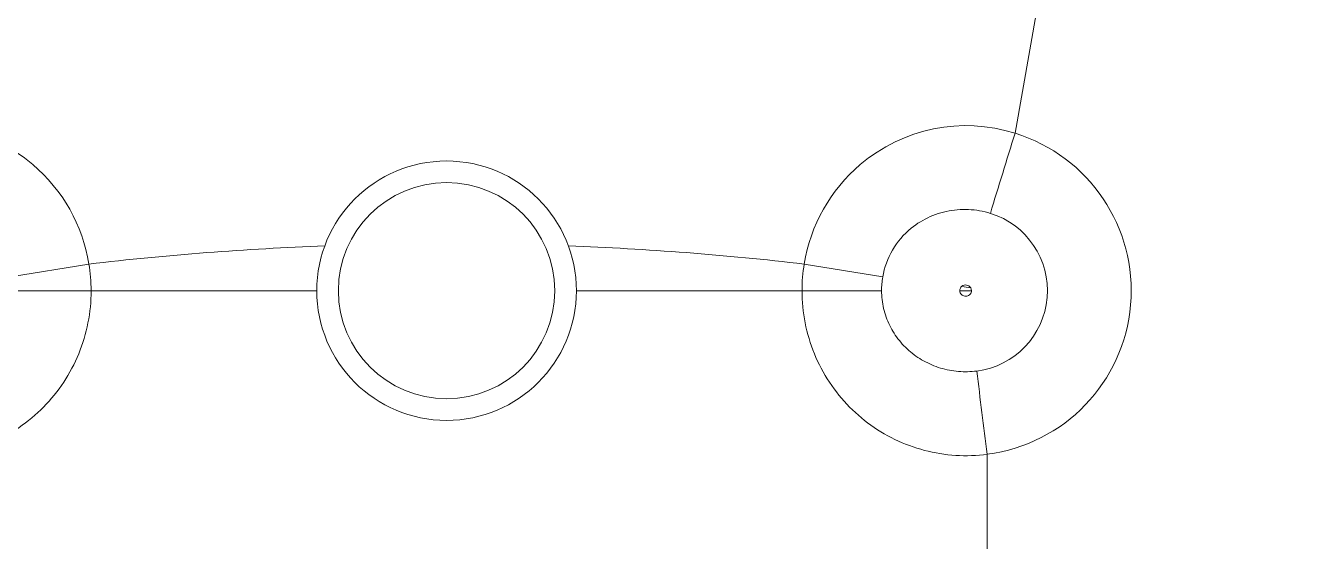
# Model space of a CAD drawing. Header units: millimetres. Extents: x 999 to 1260, y -38 to 225.
# Drawn here: x 1069.8623 to 1069.9215, y 79.2734 to 79.2973 of the extents above; entities that cross this region are included whole.
import ezdxf
from ezdxf.enums import TextEntityAlignment as Align

# ---------------------------------------------------------------- set-up
doc = ezdxf.new("R2010")
doc.units = ezdxf.units.MM
doc.layers.add('I-ARQ', color=8, linetype='Continuous')
doc.styles.add('ROMANS', font='romans', dxfattribs={"oblique": 15})

# ---------------------------------------------------------------- blocks, each defined once
blk = doc.blocks.new('praça')
at = {"layer": 'I-ARQ', "lineweight": 5}
for points in [[(1255.154756, 20.919221), (1255.156441, 20.921201), (1255.156989, 20.923908), (1255.156208, 20.926389)], [(1255.148908, 20.91652), (1255.148908, 20.91652), (1255.148908, 20.920206), (1255.148908, 20.920206)], [(1255.150145, 20.916621), (1255.150145, 20.916621), (1255.149543, 20.920258), (1255.149543, 20.920258)], [(1255.150145, 20.916621), (1255.151941, 20.916913), (1255.153576, 20.917834), (1255.154757, 20.919221)], [(1255.148908, 20.91652), (1255.149323, 20.91652), (1255.149736, 20.916553), (1255.150145, 20.916621)], [(1255.148908, 20.91652), (1255.148908, 20.91652), (1255.148908, 20.906066), (1255.148908, 20.906066)], [(1255.150989, 20.905694), (1255.150846, 20.909346), (1255.150565, 20.912991), (1255.150145, 20.916621)], [(1255.150145, 20.883489), (1255.150565, 20.887119), (1255.150846, 20.890764), (1255.150989, 20.894415)], [(1255.148908, 20.88359), (1255.148908, 20.88359), (1255.148908, 20.894043), (1255.148908, 20.894043)], [(1255.150145, 20.883489), (1255.149736, 20.883555), (1255.149323, 20.88359), (1255.148908, 20.88359)], [(1255.148908, 20.879904), (1255.148908, 20.879904), (1255.148908, 20.88359), (1255.148908, 20.88359)], [(1255.150145, 20.883489), (1255.150145, 20.883489), (1255.149543, 20.879852), (1255.149543, 20.879852)], [(1255.154757, 20.880889), (1255.153576, 20.882276), (1255.151941, 20.883196), (1255.150145, 20.883488)], [(1255.156208, 20.873721), (1255.156989, 20.8762), (1255.156441, 20.878908), (1255.154756, 20.880888)], [(1255.149543, 20.879852), (1255.149334, 20.879886), (1255.149121, 20.879904), (1255.148908, 20.879904)], [(1255.151801, 20.878532), (1255.151235, 20.879233), (1255.150432, 20.879703), (1255.149543, 20.879852)], [(1255.149111, 20.876187), (1255.14906, 20.876245), (1255.148985, 20.876279), (1255.148908, 20.876279)], [(1255.148908, 20.875741), (1255.148908, 20.875741), (1255.148908, 20.876279), (1255.148908, 20.876279)], [(1255.149041, 20.875776), (1255.149064, 20.875913), (1255.149088, 20.87605), (1255.149111, 20.876187)], [(1255.145185, 20.875495), (1255.143898, 20.875336), (1255.142614, 20.875173), (1255.141329, 20.875007)], [(1255.148908, 20.875741), (1255.148954, 20.875741), (1255.149001, 20.875753), (1255.149041, 20.875776)], [(1255.141329, 20.875009), (1255.141329, 20.875009), (1255.110304, 20.875009), (1255.110304, 20.875009)], [(1255.156207, 20.873721), (1255.154971, 20.874105), (1255.153733, 20.874485), (1255.152493, 20.874863)], [(1255.168069, 20.87163), (1255.168069, 20.87163), (1255.156207, 20.873721), (1255.156207, 20.873721)]]:
    blk.add_open_spline(points, degree=3, dxfattribs=at)
for points, knots in [([(1255.148908, 20.91652), (1255.148908, 20.91652), (1255.148721, 20.916522), (1255.148721, 20.916522), (1255.148721, 20.916522), (1255.148721, 20.916522), (1255.148534, 20.916529), (1255.148534, 20.916529), (1255.148534, 20.916529), (1255.148534, 20.916529), (1255.148346, 20.91654), (1255.148346, 20.91654), (1255.148346, 20.91654), (1255.148346, 20.91654), (1255.148159, 20.916556), (1255.148159, 20.916556), (1255.148159, 20.916556), (1255.148159, 20.916556), (1255.147973, 20.916577), (1255.147973, 20.916577), (1255.147973, 20.916577), (1255.147973, 20.916577), (1255.147787, 20.916601), (1255.147787, 20.916601), (1255.147787, 20.916601), (1255.147787, 20.916601), (1255.147602, 20.916631), (1255.147602, 20.916631), (1255.147602, 20.916631), (1255.147602, 20.916631), (1255.147417, 20.916665), (1255.147417, 20.916665), (1255.147417, 20.916665), (1255.147417, 20.916665), (1255.147234, 20.916704), (1255.147234, 20.916704), (1255.147234, 20.916704), (1255.147234, 20.916704), (1255.147052, 20.916746), (1255.147052, 20.916746), (1255.147052, 20.916746), (1255.147052, 20.916746), (1255.146871, 20.916794), (1255.146871, 20.916794), (1255.146871, 20.916794), (1255.146871, 20.916794), (1255.146691, 20.916845), (1255.146691, 20.916845), (1255.146691, 20.916845), (1255.146691, 20.916845), (1255.146513, 20.916901), (1255.146513, 20.916901), (1255.146513, 20.916901), (1255.146513, 20.916901), (1255.146336, 20.916962), (1255.146336, 20.916962), (1255.146336, 20.916962), (1255.146336, 20.916962), (1255.14616, 20.917026), (1255.14616, 20.917026), (1255.14616, 20.917026), (1255.14616, 20.917026), (1255.145986, 20.917094), (1255.145986, 20.917094), (1255.145986, 20.917094), (1255.145986, 20.917094), (1255.145814, 20.917168), (1255.145814, 20.917168), (1255.145814, 20.917168), (1255.145814, 20.917168), (1255.145643, 20.917244), (1255.145643, 20.917244), (1255.145643, 20.917244), (1255.145643, 20.917244), (1255.145475, 20.917326), (1255.145475, 20.917326), (1255.145475, 20.917326), (1255.145475, 20.917326), (1255.14531, 20.917411), (1255.14531, 20.917411), (1255.14531, 20.917411), (1255.14531, 20.917411), (1255.145146, 20.9175), (1255.145146, 20.9175), (1255.145146, 20.9175), (1255.145146, 20.9175), (1255.144984, 20.917593), (1255.144984, 20.917593), (1255.144984, 20.917593), (1255.144984, 20.917593), (1255.144824, 20.91769), (1255.144824, 20.91769), (1255.144824, 20.91769), (1255.144824, 20.91769), (1255.144667, 20.917791), (1255.144667, 20.917791), (1255.144667, 20.917791), (1255.144667, 20.917791), (1255.144514, 20.917896), (1255.144514, 20.917896), (1255.144514, 20.917896), (1255.144514, 20.917896), (1255.144363, 20.918003), (1255.144363, 20.918003), (1255.144363, 20.918003), (1255.144363, 20.918003), (1255.144213, 20.918115), (1255.144213, 20.918115), (1255.144213, 20.918115), (1255.144213, 20.918115), (1255.144068, 20.918231), (1255.144068, 20.918231), (1255.144068, 20.918231), (1255.144068, 20.918231), (1255.143925, 20.91835), (1255.143925, 20.91835), (1255.143925, 20.91835), (1255.143925, 20.91835), (1255.143785, 20.918471), (1255.143785, 20.918471), (1255.143785, 20.918471), (1255.143785, 20.918471), (1255.143648, 20.918597), (1255.143648, 20.918597), (1255.143648, 20.918597), (1255.143648, 20.918597), (1255.143515, 20.918726), (1255.143515, 20.918726), (1255.143515, 20.918726), (1255.143515, 20.918726), (1255.143384, 20.918857), (1255.143384, 20.918857), (1255.143384, 20.918857), (1255.143384, 20.918857), (1255.143257, 20.918992), (1255.143257, 20.918992), (1255.143257, 20.918992), (1255.143257, 20.918992), (1255.143133, 20.91913), (1255.143133, 20.91913), (1255.143133, 20.91913), (1255.143133, 20.91913), (1255.143013, 20.919271), (1255.143013, 20.919271), (1255.143013, 20.919271), (1255.143013, 20.919271), (1255.142897, 20.919415), (1255.142897, 20.919415), (1255.142897, 20.919415), (1255.142897, 20.919415), (1255.142783, 20.91956), (1255.142783, 20.91956), (1255.142783, 20.91956), (1255.142783, 20.91956), (1255.142674, 20.91971), (1255.142674, 20.91971), (1255.142674, 20.91971), (1255.142674, 20.91971), (1255.142569, 20.919861), (1255.142569, 20.919861), (1255.142569, 20.919861), (1255.142569, 20.919861), (1255.142466, 20.920014), (1255.142466, 20.920014), (1255.142466, 20.920014), (1255.142466, 20.920014), (1255.142368, 20.920171), (1255.142368, 20.920171), (1255.142368, 20.920171), (1255.142368, 20.920171), (1255.142274, 20.920329), (1255.142274, 20.920329), (1255.142274, 20.920329), (1255.142274, 20.920329), (1255.142184, 20.92049), (1255.142184, 20.92049), (1255.142184, 20.92049), (1255.142184, 20.92049), (1255.142098, 20.920653), (1255.142098, 20.920653), (1255.142098, 20.920653), (1255.142098, 20.920653), (1255.142016, 20.920818), (1255.142016, 20.920818), (1255.142016, 20.920818), (1255.142016, 20.920818), (1255.141936, 20.920984), (1255.141936, 20.920984), (1255.141936, 20.920984), (1255.141936, 20.920984), (1255.141863, 20.921152), (1255.141863, 20.921152), (1255.141863, 20.921152), (1255.141863, 20.921152), (1255.141793, 20.921322), (1255.141793, 20.921322), (1255.141793, 20.921322), (1255.141793, 20.921322), (1255.141727, 20.921493), (1255.141727, 20.921493), (1255.141727, 20.921493), (1255.141727, 20.921493), (1255.141666, 20.921667), (1255.141666, 20.921667), (1255.141666, 20.921667), (1255.141666, 20.921667), (1255.141608, 20.921842), (1255.141608, 20.921842), (1255.141608, 20.921842), (1255.141608, 20.921842), (1255.141556, 20.922018), (1255.141556, 20.922018), (1255.141556, 20.922018), (1255.141556, 20.922018), (1255.141507, 20.922195), (1255.141507, 20.922195), (1255.141507, 20.922195), (1255.141507, 20.922195), (1255.141462, 20.922373), (1255.141462, 20.922373), (1255.141462, 20.922373), (1255.141462, 20.922373), (1255.141423, 20.922551), (1255.141423, 20.922551), (1255.141423, 20.922551), (1255.141423, 20.922551), (1255.141388, 20.922731), (1255.141388, 20.922731), (1255.141388, 20.922731), (1255.141388, 20.922731), (1255.141357, 20.922911), (1255.141357, 20.922911), (1255.141357, 20.922911), (1255.141357, 20.922911), (1255.14133, 20.923093), (1255.14133, 20.923093), (1255.14133, 20.923093), (1255.14133, 20.923093), (1255.141308, 20.923274), (1255.141308, 20.923274), (1255.141308, 20.923274), (1255.141308, 20.923274), (1255.141289, 20.923457), (1255.141289, 20.923457), (1255.141289, 20.923457), (1255.141289, 20.923457), (1255.141275, 20.923639), (1255.141275, 20.923639), (1255.141275, 20.923639), (1255.141275, 20.923639), (1255.141267, 20.923823), (1255.141267, 20.923823), (1255.141267, 20.923823), (1255.141267, 20.923823), (1255.141262, 20.924005), (1255.141262, 20.924005), (1255.141262, 20.924005), (1255.141262, 20.924005), (1255.141262, 20.924189), (1255.141262, 20.924189), (1255.141262, 20.924189), (1255.141262, 20.924189), (1255.141267, 20.924371), (1255.141267, 20.924371), (1255.141267, 20.924371), (1255.141267, 20.924371), (1255.141275, 20.924555), (1255.141275, 20.924555), (1255.141275, 20.924555), (1255.141275, 20.924555), (1255.141289, 20.924738), (1255.141289, 20.924738), (1255.141289, 20.924738), (1255.141289, 20.924738), (1255.141307, 20.92492), (1255.141307, 20.92492), (1255.141307, 20.92492), (1255.141307, 20.92492), (1255.141329, 20.925101), (1255.141329, 20.925101)], [0, 0, 0, 0, 0.014286, 0.014286, 0.014286, 0.014286, 0.028571, 0.028571, 0.028571, 0.028571, 0.042857, 0.042857, 0.042857, 0.042857, 0.057143, 0.057143, 0.057143, 0.057143, 0.071429, 0.071429, 0.071429, 0.071429, 0.085714, 0.085714, 0.085714, 0.085714, 0.1, 0.1, 0.1, 0.1, 0.114286, 0.114286, 0.114286, 0.114286, 0.128571, 0.128571, 0.128571, 0.128571, 0.142857, 0.142857, 0.142857, 0.142857, 0.157143, 0.157143, 0.157143, 0.157143, 0.171429, 0.171429, 0.171429, 0.171429, 0.185714, 0.185714, 0.185714, 0.185714, 0.2, 0.2, 0.2, 0.2, 0.214286, 0.214286, 0.214286, 0.214286, 0.228571, 0.228571, 0.228571, 0.228571, 0.242857, 0.242857, 0.242857, 0.242857, 0.257143, 0.257143, 0.257143, 0.257143, 0.271429, 0.271429, 0.271429, 0.271429, 0.285714, 0.285714, 0.285714, 0.285714, 0.3, 0.3, 0.3, 0.3, 0.314286, 0.314286, 0.314286, 0.314286, 0.328571, 0.328571, 0.328571, 0.328571, 0.342857, 0.342857, 0.342857, 0.342857, 0.357143, 0.357143, 0.357143, 0.357143, 0.371429, 0.371429, 0.371429, 0.371429, 0.385714, 0.385714, 0.385714, 0.385714, 0.4, 0.4, 0.4, 0.4, 0.414286, 0.414286, 0.414286, 0.414286, 0.428571, 0.428571, 0.428571, 0.428571, 0.442857, 0.442857, 0.442857, 0.442857, 0.457143, 0.457143, 0.457143, 0.457143, 0.471429, 0.471429, 0.471429, 0.471429, 0.485714, 0.485714, 0.485714, 0.485714, 0.5, 0.5, 0.5, 0.5, 0.514286, 0.514286, 0.514286, 0.514286, 0.528571, 0.528571, 0.528571, 0.528571, 0.542857, 0.542857, 0.542857, 0.542857, 0.557143, 0.557143, 0.557143, 0.557143, 0.571429, 0.571429, 0.571429, 0.571429, 0.585714, 0.585714, 0.585714, 0.585714, 0.6, 0.6, 0.6, 0.6, 0.614286, 0.614286, 0.614286, 0.614286, 0.628571, 0.628571, 0.628571, 0.628571, 0.642857, 0.642857, 0.642857, 0.642857, 0.657143, 0.657143, 0.657143, 0.657143, 0.671429, 0.671429, 0.671429, 0.671429, 0.685714, 0.685714, 0.685714, 0.685714, 0.7, 0.7, 0.7, 0.7, 0.714286, 0.714286, 0.714286, 0.714286, 0.728571, 0.728571, 0.728571, 0.728571, 0.742857, 0.742857, 0.742857, 0.742857, 0.757143, 0.757143, 0.757143, 0.757143, 0.771429, 0.771429, 0.771429, 0.771429, 0.785714, 0.785714, 0.785714, 0.785714, 0.8, 0.8, 0.8, 0.8, 0.814286, 0.814286, 0.814286, 0.814286, 0.828571, 0.828571, 0.828571, 0.828571, 0.842857, 0.842857, 0.842857, 0.842857, 0.857143, 0.857143, 0.857143, 0.857143, 0.871429, 0.871429, 0.871429, 0.871429, 0.885714, 0.885714, 0.885714, 0.885714, 0.9, 0.9, 0.9, 0.9, 0.914286, 0.914286, 0.914286, 0.914286, 0.928571, 0.928571, 0.928571, 0.928571, 0.942857, 0.942857, 0.942857, 0.942857, 0.957143, 0.957143, 0.957143, 0.957143, 0.971429, 0.971429, 0.971429, 0.971429, 0.985714, 0.985714, 0.985714, 0.985714, 1, 1, 1, 1]), ([(1255.148908, 20.906066), (1255.145588, 20.906066), (1255.142897, 20.903375), (1255.142897, 20.900055), (1255.142897, 20.900055), (1255.142897, 20.896735), (1255.145588, 20.894043), (1255.148908, 20.894043), (1255.148908, 20.894043), (1255.152228, 20.894043), (1255.154919, 20.896735), (1255.154919, 20.900055), (1255.154919, 20.900055), (1255.154919, 20.903375), (1255.152228, 20.906066), (1255.148908, 20.906066)], [0, 0, 0, 0, 0.25, 0.25, 0.25, 0.25, 0.5, 0.5, 0.5, 0.5, 0.75, 0.75, 0.75, 0.75, 1, 1, 1, 1]), ([(1255.148908, 20.905064), (1255.146141, 20.905064), (1255.143898, 20.902822), (1255.143898, 20.900055), (1255.143898, 20.900055), (1255.143898, 20.897288), (1255.146141, 20.895046), (1255.148908, 20.895046), (1255.148908, 20.895046), (1255.151674, 20.895046), (1255.153918, 20.897288), (1255.153918, 20.900055), (1255.153918, 20.900055), (1255.153918, 20.902822), (1255.151674, 20.905064), (1255.148908, 20.905064)], [0, 0, 0, 0, 0.25, 0.25, 0.25, 0.25, 0.5, 0.5, 0.5, 0.5, 0.75, 0.75, 0.75, 0.75, 1, 1, 1, 1]), ([(1255.141329, 20.875009), (1255.141329, 20.875009), (1255.141307, 20.87519), (1255.141307, 20.87519), (1255.141307, 20.87519), (1255.141307, 20.87519), (1255.141289, 20.875372), (1255.141289, 20.875372), (1255.141289, 20.875372), (1255.141289, 20.875372), (1255.141275, 20.875555), (1255.141275, 20.875555), (1255.141275, 20.875555), (1255.141275, 20.875555), (1255.141267, 20.875737), (1255.141267, 20.875737), (1255.141267, 20.875737), (1255.141267, 20.875737), (1255.141262, 20.875921), (1255.141262, 20.875921), (1255.141262, 20.875921), (1255.141262, 20.875921), (1255.141262, 20.876105), (1255.141262, 20.876105), (1255.141262, 20.876105), (1255.141262, 20.876105), (1255.141267, 20.876287), (1255.141267, 20.876287), (1255.141267, 20.876287), (1255.141267, 20.876287), (1255.141275, 20.876471), (1255.141275, 20.876471), (1255.141275, 20.876471), (1255.141275, 20.876471), (1255.14129, 20.876653), (1255.14129, 20.876653), (1255.14129, 20.876653), (1255.14129, 20.876653), (1255.141308, 20.876836), (1255.141308, 20.876836), (1255.141308, 20.876836), (1255.141308, 20.876836), (1255.14133, 20.877017), (1255.14133, 20.877017), (1255.14133, 20.877017), (1255.14133, 20.877017), (1255.141357, 20.877199), (1255.141357, 20.877199), (1255.141357, 20.877199), (1255.141357, 20.877199), (1255.141388, 20.877379), (1255.141388, 20.877379), (1255.141388, 20.877379), (1255.141388, 20.877379), (1255.141423, 20.877559), (1255.141423, 20.877559), (1255.141423, 20.877559), (1255.141423, 20.877559), (1255.141464, 20.877738), (1255.141464, 20.877738), (1255.141464, 20.877738), (1255.141464, 20.877738), (1255.141507, 20.877915), (1255.141507, 20.877915), (1255.141507, 20.877915), (1255.141507, 20.877915), (1255.141556, 20.878092), (1255.141556, 20.878092), (1255.141556, 20.878092), (1255.141556, 20.878092), (1255.141609, 20.878268), (1255.141609, 20.878268), (1255.141609, 20.878268), (1255.141609, 20.878268), (1255.141666, 20.878443), (1255.141666, 20.878443), (1255.141666, 20.878443), (1255.141666, 20.878443), (1255.141727, 20.878616), (1255.141727, 20.878616), (1255.141727, 20.878616), (1255.141727, 20.878616), (1255.141793, 20.878788), (1255.141793, 20.878788), (1255.141793, 20.878788), (1255.141793, 20.878788), (1255.141863, 20.878957), (1255.141863, 20.878957), (1255.141863, 20.878957), (1255.141863, 20.878957), (1255.141938, 20.879126), (1255.141938, 20.879126), (1255.141938, 20.879126), (1255.141938, 20.879126), (1255.142016, 20.879292), (1255.142016, 20.879292), (1255.142016, 20.879292), (1255.142016, 20.879292), (1255.142098, 20.879457), (1255.142098, 20.879457), (1255.142098, 20.879457), (1255.142098, 20.879457), (1255.142184, 20.879619), (1255.142184, 20.879619), (1255.142184, 20.879619), (1255.142184, 20.879619), (1255.142274, 20.879781), (1255.142274, 20.879781), (1255.142274, 20.879781), (1255.142274, 20.879781), (1255.142368, 20.879939), (1255.142368, 20.879939), (1255.142368, 20.879939), (1255.142368, 20.879939), (1255.142466, 20.880095), (1255.142466, 20.880095), (1255.142466, 20.880095), (1255.142466, 20.880095), (1255.142569, 20.880249), (1255.142569, 20.880249), (1255.142569, 20.880249), (1255.142569, 20.880249), (1255.142674, 20.8804), (1255.142674, 20.8804), (1255.142674, 20.8804), (1255.142674, 20.8804), (1255.142783, 20.88055), (1255.142783, 20.88055), (1255.142783, 20.88055), (1255.142783, 20.88055), (1255.142897, 20.880695), (1255.142897, 20.880695), (1255.142897, 20.880695), (1255.142897, 20.880695), (1255.143013, 20.880839), (1255.143013, 20.880839), (1255.143013, 20.880839), (1255.143013, 20.880839), (1255.143133, 20.880979), (1255.143133, 20.880979), (1255.143133, 20.880979), (1255.143133, 20.880979), (1255.143257, 20.881117), (1255.143257, 20.881117), (1255.143257, 20.881117), (1255.143257, 20.881117), (1255.143384, 20.881252), (1255.143384, 20.881252), (1255.143384, 20.881252), (1255.143384, 20.881252), (1255.143515, 20.881384), (1255.143515, 20.881384), (1255.143515, 20.881384), (1255.143515, 20.881384), (1255.143648, 20.881512), (1255.143648, 20.881512), (1255.143648, 20.881512), (1255.143648, 20.881512), (1255.143785, 20.881638), (1255.143785, 20.881638), (1255.143785, 20.881638), (1255.143785, 20.881638), (1255.143925, 20.88176), (1255.143925, 20.88176), (1255.143925, 20.88176), (1255.143925, 20.88176), (1255.144068, 20.881879), (1255.144068, 20.881879), (1255.144068, 20.881879), (1255.144068, 20.881879), (1255.144213, 20.881994), (1255.144213, 20.881994), (1255.144213, 20.881994), (1255.144213, 20.881994), (1255.144363, 20.882106), (1255.144363, 20.882106), (1255.144363, 20.882106), (1255.144363, 20.882106), (1255.144514, 20.882214), (1255.144514, 20.882214), (1255.144514, 20.882214), (1255.144514, 20.882214), (1255.144669, 20.882319), (1255.144669, 20.882319), (1255.144669, 20.882319), (1255.144669, 20.882319), (1255.144824, 20.882419), (1255.144824, 20.882419), (1255.144824, 20.882419), (1255.144824, 20.882419), (1255.144984, 20.882516), (1255.144984, 20.882516), (1255.144984, 20.882516), (1255.144984, 20.882516), (1255.145146, 20.882609), (1255.145146, 20.882609), (1255.145146, 20.882609), (1255.145146, 20.882609), (1255.14531, 20.882699), (1255.14531, 20.882699), (1255.14531, 20.882699), (1255.14531, 20.882699), (1255.145475, 20.882784), (1255.145475, 20.882784), (1255.145475, 20.882784), (1255.145475, 20.882784), (1255.145643, 20.882865), (1255.145643, 20.882865), (1255.145643, 20.882865), (1255.145643, 20.882865), (1255.145814, 20.882942), (1255.145814, 20.882942), (1255.145814, 20.882942), (1255.145814, 20.882942), (1255.145986, 20.883015), (1255.145986, 20.883015), (1255.145986, 20.883015), (1255.145986, 20.883015), (1255.14616, 20.883084), (1255.14616, 20.883084), (1255.14616, 20.883084), (1255.14616, 20.883084), (1255.146336, 20.883148), (1255.146336, 20.883148), (1255.146336, 20.883148), (1255.146336, 20.883148), (1255.146513, 20.883208), (1255.146513, 20.883208), (1255.146513, 20.883208), (1255.146513, 20.883208), (1255.146691, 20.883265), (1255.146691, 20.883265), (1255.146691, 20.883265), (1255.146691, 20.883265), (1255.146871, 20.883316), (1255.146871, 20.883316), (1255.146871, 20.883316), (1255.146871, 20.883316), (1255.147052, 20.883363), (1255.147052, 20.883363), (1255.147052, 20.883363), (1255.147052, 20.883363), (1255.147235, 20.883406), (1255.147235, 20.883406), (1255.147235, 20.883406), (1255.147235, 20.883406), (1255.147417, 20.883444), (1255.147417, 20.883444), (1255.147417, 20.883444), (1255.147417, 20.883444), (1255.147602, 20.883479), (1255.147602, 20.883479), (1255.147602, 20.883479), (1255.147602, 20.883479), (1255.147787, 20.883508), (1255.147787, 20.883508), (1255.147787, 20.883508), (1255.147787, 20.883508), (1255.147973, 20.883533), (1255.147973, 20.883533), (1255.147973, 20.883533), (1255.147973, 20.883533), (1255.14816, 20.883553), (1255.14816, 20.883553), (1255.14816, 20.883553), (1255.14816, 20.883553), (1255.148346, 20.883569), (1255.148346, 20.883569), (1255.148346, 20.883569), (1255.148346, 20.883569), (1255.148534, 20.883581), (1255.148534, 20.883581), (1255.148534, 20.883581), (1255.148534, 20.883581), (1255.148721, 20.883588), (1255.148721, 20.883588), (1255.148721, 20.883588), (1255.148721, 20.883588), (1255.148908, 20.88359), (1255.148908, 20.88359)], [0, 0, 0, 0, 0.014286, 0.014286, 0.014286, 0.014286, 0.028571, 0.028571, 0.028571, 0.028571, 0.042857, 0.042857, 0.042857, 0.042857, 0.057143, 0.057143, 0.057143, 0.057143, 0.071429, 0.071429, 0.071429, 0.071429, 0.085714, 0.085714, 0.085714, 0.085714, 0.1, 0.1, 0.1, 0.1, 0.114286, 0.114286, 0.114286, 0.114286, 0.128571, 0.128571, 0.128571, 0.128571, 0.142857, 0.142857, 0.142857, 0.142857, 0.157143, 0.157143, 0.157143, 0.157143, 0.171429, 0.171429, 0.171429, 0.171429, 0.185714, 0.185714, 0.185714, 0.185714, 0.2, 0.2, 0.2, 0.2, 0.214286, 0.214286, 0.214286, 0.214286, 0.228571, 0.228571, 0.228571, 0.228571, 0.242857, 0.242857, 0.242857, 0.242857, 0.257143, 0.257143, 0.257143, 0.257143, 0.271429, 0.271429, 0.271429, 0.271429, 0.285714, 0.285714, 0.285714, 0.285714, 0.3, 0.3, 0.3, 0.3, 0.314286, 0.314286, 0.314286, 0.314286, 0.328571, 0.328571, 0.328571, 0.328571, 0.342857, 0.342857, 0.342857, 0.342857, 0.357143, 0.357143, 0.357143, 0.357143, 0.371429, 0.371429, 0.371429, 0.371429, 0.385714, 0.385714, 0.385714, 0.385714, 0.4, 0.4, 0.4, 0.4, 0.414286, 0.414286, 0.414286, 0.414286, 0.428571, 0.428571, 0.428571, 0.428571, 0.442857, 0.442857, 0.442857, 0.442857, 0.457143, 0.457143, 0.457143, 0.457143, 0.471429, 0.471429, 0.471429, 0.471429, 0.485714, 0.485714, 0.485714, 0.485714, 0.5, 0.5, 0.5, 0.5, 0.514286, 0.514286, 0.514286, 0.514286, 0.528571, 0.528571, 0.528571, 0.528571, 0.542857, 0.542857, 0.542857, 0.542857, 0.557143, 0.557143, 0.557143, 0.557143, 0.571429, 0.571429, 0.571429, 0.571429, 0.585714, 0.585714, 0.585714, 0.585714, 0.6, 0.6, 0.6, 0.6, 0.614286, 0.614286, 0.614286, 0.614286, 0.628571, 0.628571, 0.628571, 0.628571, 0.642857, 0.642857, 0.642857, 0.642857, 0.657143, 0.657143, 0.657143, 0.657143, 0.671429, 0.671429, 0.671429, 0.671429, 0.685714, 0.685714, 0.685714, 0.685714, 0.7, 0.7, 0.7, 0.7, 0.714286, 0.714286, 0.714286, 0.714286, 0.728571, 0.728571, 0.728571, 0.728571, 0.742857, 0.742857, 0.742857, 0.742857, 0.757143, 0.757143, 0.757143, 0.757143, 0.771429, 0.771429, 0.771429, 0.771429, 0.785714, 0.785714, 0.785714, 0.785714, 0.8, 0.8, 0.8, 0.8, 0.814286, 0.814286, 0.814286, 0.814286, 0.828571, 0.828571, 0.828571, 0.828571, 0.842857, 0.842857, 0.842857, 0.842857, 0.857143, 0.857143, 0.857143, 0.857143, 0.871429, 0.871429, 0.871429, 0.871429, 0.885714, 0.885714, 0.885714, 0.885714, 0.9, 0.9, 0.9, 0.9, 0.914286, 0.914286, 0.914286, 0.914286, 0.928571, 0.928571, 0.928571, 0.928571, 0.942857, 0.942857, 0.942857, 0.942857, 0.957143, 0.957143, 0.957143, 0.957143, 0.971429, 0.971429, 0.971429, 0.971429, 0.985714, 0.985714, 0.985714, 0.985714, 1, 1, 1, 1]), ([(1255.145185, 20.875495), (1255.145185, 20.875495), (1255.145173, 20.875601), (1255.145173, 20.875601), (1255.145173, 20.875601), (1255.145173, 20.875601), (1255.145163, 20.875706), (1255.145163, 20.875706), (1255.145163, 20.875706), (1255.145163, 20.875706), (1255.145156, 20.875812), (1255.145156, 20.875812), (1255.145156, 20.875812), (1255.145156, 20.875812), (1255.145153, 20.875919), (1255.145153, 20.875919), (1255.145153, 20.875919), (1255.145153, 20.875919), (1255.145152, 20.876025), (1255.145152, 20.876025), (1255.145152, 20.876025), (1255.145152, 20.876025), (1255.145154, 20.876131), (1255.145154, 20.876131), (1255.145154, 20.876131), (1255.145154, 20.876131), (1255.145158, 20.876237), (1255.145158, 20.876237), (1255.145158, 20.876237), (1255.145158, 20.876237), (1255.145166, 20.876344), (1255.145166, 20.876344), (1255.145166, 20.876344), (1255.145166, 20.876344), (1255.145176, 20.87645), (1255.145176, 20.87645), (1255.145176, 20.87645), (1255.145176, 20.87645), (1255.145188, 20.876555), (1255.145188, 20.876555), (1255.145188, 20.876555), (1255.145188, 20.876555), (1255.145205, 20.87666), (1255.145205, 20.87666), (1255.145205, 20.87666), (1255.145205, 20.87666), (1255.145223, 20.876765), (1255.145223, 20.876765), (1255.145223, 20.876765), (1255.145223, 20.876765), (1255.145244, 20.876869), (1255.145244, 20.876869), (1255.145244, 20.876869), (1255.145244, 20.876869), (1255.145268, 20.876973), (1255.145268, 20.876973), (1255.145268, 20.876973), (1255.145268, 20.876973), (1255.145295, 20.877075), (1255.145295, 20.877075), (1255.145295, 20.877075), (1255.145295, 20.877075), (1255.145324, 20.877178), (1255.145324, 20.877178), (1255.145324, 20.877178), (1255.145324, 20.877178), (1255.145356, 20.877279), (1255.145356, 20.877279), (1255.145356, 20.877279), (1255.145356, 20.877279), (1255.145391, 20.877379), (1255.145391, 20.877379), (1255.145391, 20.877379), (1255.145391, 20.877379), (1255.145429, 20.877478), (1255.145429, 20.877478), (1255.145429, 20.877478), (1255.145429, 20.877478), (1255.145469, 20.877576), (1255.145469, 20.877576), (1255.145469, 20.877576), (1255.145469, 20.877576), (1255.145511, 20.877673), (1255.145511, 20.877673), (1255.145511, 20.877673), (1255.145511, 20.877673), (1255.145557, 20.877768), (1255.145557, 20.877768), (1255.145557, 20.877768), (1255.145557, 20.877768), (1255.145605, 20.877863), (1255.145605, 20.877863), (1255.145605, 20.877863), (1255.145605, 20.877863), (1255.145655, 20.877957), (1255.145655, 20.877957), (1255.145655, 20.877957), (1255.145655, 20.877957), (1255.145707, 20.878048), (1255.145707, 20.878048), (1255.145707, 20.878048), (1255.145707, 20.878048), (1255.145763, 20.878138), (1255.145763, 20.878138), (1255.145763, 20.878138), (1255.145763, 20.878138), (1255.145819, 20.878227), (1255.145819, 20.878227), (1255.145819, 20.878227), (1255.145819, 20.878227), (1255.145879, 20.878314), (1255.145879, 20.878314), (1255.145879, 20.878314), (1255.145879, 20.878314), (1255.145942, 20.878399), (1255.145942, 20.878399), (1255.145942, 20.878399), (1255.145942, 20.878399), (1255.146006, 20.878483), (1255.146006, 20.878483), (1255.146006, 20.878483), (1255.146006, 20.878483), (1255.146073, 20.878564), (1255.146073, 20.878564), (1255.146073, 20.878564), (1255.146073, 20.878564), (1255.146142, 20.878644), (1255.146142, 20.878644), (1255.146142, 20.878644), (1255.146142, 20.878644), (1255.146212, 20.878722), (1255.146212, 20.878722), (1255.146212, 20.878722), (1255.146212, 20.878722), (1255.146286, 20.878798), (1255.146286, 20.878798), (1255.146286, 20.878798), (1255.146286, 20.878798), (1255.14636, 20.878871), (1255.14636, 20.878871), (1255.14636, 20.878871), (1255.14636, 20.878871), (1255.146437, 20.878944), (1255.146437, 20.878944), (1255.146437, 20.878944), (1255.146437, 20.878944), (1255.146516, 20.879013), (1255.146516, 20.879013), (1255.146516, 20.879013), (1255.146516, 20.879013), (1255.146597, 20.879079), (1255.146597, 20.879079), (1255.146597, 20.879079), (1255.146597, 20.879079), (1255.14668, 20.879144), (1255.14668, 20.879144), (1255.14668, 20.879144), (1255.14668, 20.879144), (1255.146763, 20.879207), (1255.146763, 20.879207), (1255.146763, 20.879207), (1255.146763, 20.879207), (1255.146849, 20.879268), (1255.146849, 20.879268), (1255.146849, 20.879268), (1255.146849, 20.879268), (1255.146937, 20.879324), (1255.146937, 20.879324), (1255.146937, 20.879324), (1255.146937, 20.879324), (1255.147026, 20.87938), (1255.147026, 20.87938), (1255.147026, 20.87938), (1255.147026, 20.87938), (1255.147116, 20.879432), (1255.147116, 20.879432), (1255.147116, 20.879432), (1255.147116, 20.879432), (1255.147208, 20.879482), (1255.147208, 20.879482), (1255.147208, 20.879482), (1255.147208, 20.879482), (1255.147301, 20.879529), (1255.147301, 20.879529), (1255.147301, 20.879529), (1255.147301, 20.879529), (1255.147395, 20.879574), (1255.147395, 20.879574), (1255.147395, 20.879574), (1255.147395, 20.879574), (1255.147491, 20.879616), (1255.147491, 20.879616), (1255.147491, 20.879616), (1255.147491, 20.879616), (1255.147588, 20.879655), (1255.147588, 20.879655), (1255.147588, 20.879655), (1255.147588, 20.879655), (1255.147685, 20.879692), (1255.147685, 20.879692), (1255.147685, 20.879692), (1255.147685, 20.879692), (1255.147784, 20.879725), (1255.147784, 20.879725), (1255.147784, 20.879725), (1255.147784, 20.879725), (1255.147883, 20.879756), (1255.147883, 20.879756), (1255.147883, 20.879756), (1255.147883, 20.879756), (1255.147983, 20.879784), (1255.147983, 20.879784), (1255.147983, 20.879784), (1255.147983, 20.879784), (1255.148084, 20.879808), (1255.148084, 20.879808), (1255.148084, 20.879808), (1255.148084, 20.879808), (1255.148185, 20.879831), (1255.148185, 20.879831), (1255.148185, 20.879831), (1255.148185, 20.879831), (1255.148288, 20.879851), (1255.148288, 20.879851), (1255.148288, 20.879851), (1255.148288, 20.879851), (1255.14839, 20.879866), (1255.14839, 20.879866), (1255.14839, 20.879866), (1255.14839, 20.879866), (1255.148494, 20.87988), (1255.148494, 20.87988), (1255.148494, 20.87988), (1255.148494, 20.87988), (1255.148597, 20.879891), (1255.148597, 20.879891), (1255.148597, 20.879891), (1255.148597, 20.879891), (1255.148701, 20.879897), (1255.148701, 20.879897), (1255.148701, 20.879897), (1255.148701, 20.879897), (1255.148804, 20.879902), (1255.148804, 20.879902), (1255.148804, 20.879902), (1255.148804, 20.879902), (1255.148908, 20.879904), (1255.148908, 20.879904)], [0, 0, 0, 0, 0.016129, 0.016129, 0.016129, 0.016129, 0.032258, 0.032258, 0.032258, 0.032258, 0.048387, 0.048387, 0.048387, 0.048387, 0.064516, 0.064516, 0.064516, 0.064516, 0.080645, 0.080645, 0.080645, 0.080645, 0.096774, 0.096774, 0.096774, 0.096774, 0.112903, 0.112903, 0.112903, 0.112903, 0.129032, 0.129032, 0.129032, 0.129032, 0.145161, 0.145161, 0.145161, 0.145161, 0.16129, 0.16129, 0.16129, 0.16129, 0.177419, 0.177419, 0.177419, 0.177419, 0.193548, 0.193548, 0.193548, 0.193548, 0.209677, 0.209677, 0.209677, 0.209677, 0.225806, 0.225806, 0.225806, 0.225806, 0.241935, 0.241935, 0.241935, 0.241935, 0.258065, 0.258065, 0.258065, 0.258065, 0.274194, 0.274194, 0.274194, 0.274194, 0.290323, 0.290323, 0.290323, 0.290323, 0.306452, 0.306452, 0.306452, 0.306452, 0.322581, 0.322581, 0.322581, 0.322581, 0.33871, 0.33871, 0.33871, 0.33871, 0.354839, 0.354839, 0.354839, 0.354839, 0.370968, 0.370968, 0.370968, 0.370968, 0.387097, 0.387097, 0.387097, 0.387097, 0.403226, 0.403226, 0.403226, 0.403226, 0.419355, 0.419355, 0.419355, 0.419355, 0.435484, 0.435484, 0.435484, 0.435484, 0.451613, 0.451613, 0.451613, 0.451613, 0.467742, 0.467742, 0.467742, 0.467742, 0.483871, 0.483871, 0.483871, 0.483871, 0.5, 0.5, 0.5, 0.5, 0.516129, 0.516129, 0.516129, 0.516129, 0.532258, 0.532258, 0.532258, 0.532258, 0.548387, 0.548387, 0.548387, 0.548387, 0.564516, 0.564516, 0.564516, 0.564516, 0.580645, 0.580645, 0.580645, 0.580645, 0.596774, 0.596774, 0.596774, 0.596774, 0.612903, 0.612903, 0.612903, 0.612903, 0.629032, 0.629032, 0.629032, 0.629032, 0.645161, 0.645161, 0.645161, 0.645161, 0.66129, 0.66129, 0.66129, 0.66129, 0.677419, 0.677419, 0.677419, 0.677419, 0.693548, 0.693548, 0.693548, 0.693548, 0.709677, 0.709677, 0.709677, 0.709677, 0.725806, 0.725806, 0.725806, 0.725806, 0.741935, 0.741935, 0.741935, 0.741935, 0.758065, 0.758065, 0.758065, 0.758065, 0.774194, 0.774194, 0.774194, 0.774194, 0.790323, 0.790323, 0.790323, 0.790323, 0.806452, 0.806452, 0.806452, 0.806452, 0.822581, 0.822581, 0.822581, 0.822581, 0.83871, 0.83871, 0.83871, 0.83871, 0.854839, 0.854839, 0.854839, 0.854839, 0.870968, 0.870968, 0.870968, 0.870968, 0.887097, 0.887097, 0.887097, 0.887097, 0.903226, 0.903226, 0.903226, 0.903226, 0.919355, 0.919355, 0.919355, 0.919355, 0.935484, 0.935484, 0.935484, 0.935484, 0.951613, 0.951613, 0.951613, 0.951613, 0.967742, 0.967742, 0.967742, 0.967742, 0.983871, 0.983871, 0.983871, 0.983871, 1, 1, 1, 1]), ([(1255.151801, 20.878532), (1255.151801, 20.878532), (1255.151882, 20.87843), (1255.151882, 20.87843), (1255.151882, 20.87843), (1255.151882, 20.87843), (1255.151959, 20.878324), (1255.151959, 20.878324), (1255.151959, 20.878324), (1255.151959, 20.878324), (1255.152033, 20.878217), (1255.152033, 20.878217), (1255.152033, 20.878217), (1255.152033, 20.878217), (1255.152102, 20.878107), (1255.152102, 20.878107), (1255.152102, 20.878107), (1255.152102, 20.878107), (1255.152167, 20.877994), (1255.152167, 20.877994), (1255.152167, 20.877994), (1255.152167, 20.877994), (1255.15223, 20.87788), (1255.15223, 20.87788), (1255.15223, 20.87788), (1255.15223, 20.87788), (1255.152287, 20.877764), (1255.152287, 20.877764), (1255.152287, 20.877764), (1255.152287, 20.877764), (1255.152342, 20.877646), (1255.152342, 20.877646), (1255.152342, 20.877646), (1255.152342, 20.877646), (1255.152392, 20.877526), (1255.152392, 20.877526), (1255.152392, 20.877526), (1255.152392, 20.877526), (1255.152438, 20.877405), (1255.152438, 20.877405), (1255.152438, 20.877405), (1255.152438, 20.877405), (1255.15248, 20.877282), (1255.15248, 20.877282), (1255.15248, 20.877282), (1255.15248, 20.877282), (1255.152518, 20.877159), (1255.152518, 20.877159), (1255.152518, 20.877159), (1255.152518, 20.877159), (1255.152552, 20.877033), (1255.152552, 20.877033), (1255.152552, 20.877033), (1255.152552, 20.877033), (1255.152581, 20.876907), (1255.152581, 20.876907), (1255.152581, 20.876907), (1255.152581, 20.876907), (1255.152607, 20.87678), (1255.152607, 20.87678), (1255.152607, 20.87678), (1255.152607, 20.87678), (1255.152629, 20.876652), (1255.152629, 20.876652), (1255.152629, 20.876652), (1255.152629, 20.876652), (1255.152646, 20.876524), (1255.152646, 20.876524), (1255.152646, 20.876524), (1255.152646, 20.876524), (1255.152659, 20.876396), (1255.152659, 20.876396), (1255.152659, 20.876396), (1255.152659, 20.876396), (1255.152668, 20.876267), (1255.152668, 20.876267), (1255.152668, 20.876267), (1255.152668, 20.876267), (1255.152674, 20.876137), (1255.152674, 20.876137), (1255.152674, 20.876137), (1255.152674, 20.876137), (1255.152674, 20.876008), (1255.152674, 20.876008), (1255.152674, 20.876008), (1255.152674, 20.876008), (1255.15267, 20.875879), (1255.15267, 20.875879), (1255.15267, 20.875879), (1255.15267, 20.875879), (1255.152662, 20.87575), (1255.152662, 20.87575), (1255.152662, 20.87575), (1255.152662, 20.87575), (1255.15265, 20.875621), (1255.15265, 20.875621), (1255.15265, 20.875621), (1255.15265, 20.875621), (1255.152635, 20.875493), (1255.152635, 20.875493), (1255.152635, 20.875493), (1255.152635, 20.875493), (1255.152615, 20.875365), (1255.152615, 20.875365), (1255.152615, 20.875365), (1255.152615, 20.875365), (1255.15259, 20.875238), (1255.15259, 20.875238), (1255.15259, 20.875238), (1255.15259, 20.875238), (1255.152562, 20.875112), (1255.152562, 20.875112), (1255.152562, 20.875112), (1255.152562, 20.875112), (1255.15253, 20.874986), (1255.15253, 20.874986), (1255.15253, 20.874986), (1255.15253, 20.874986), (1255.152493, 20.874863), (1255.152493, 20.874863)], [0, 0, 0, 0, 0.033333, 0.033333, 0.033333, 0.033333, 0.066667, 0.066667, 0.066667, 0.066667, 0.1, 0.1, 0.1, 0.1, 0.133333, 0.133333, 0.133333, 0.133333, 0.166667, 0.166667, 0.166667, 0.166667, 0.2, 0.2, 0.2, 0.2, 0.233333, 0.233333, 0.233333, 0.233333, 0.266667, 0.266667, 0.266667, 0.266667, 0.3, 0.3, 0.3, 0.3, 0.333333, 0.333333, 0.333333, 0.333333, 0.366667, 0.366667, 0.366667, 0.366667, 0.4, 0.4, 0.4, 0.4, 0.433333, 0.433333, 0.433333, 0.433333, 0.466667, 0.466667, 0.466667, 0.466667, 0.5, 0.5, 0.5, 0.5, 0.533333, 0.533333, 0.533333, 0.533333, 0.566667, 0.566667, 0.566667, 0.566667, 0.6, 0.6, 0.6, 0.6, 0.633333, 0.633333, 0.633333, 0.633333, 0.666667, 0.666667, 0.666667, 0.666667, 0.7, 0.7, 0.7, 0.7, 0.733333, 0.733333, 0.733333, 0.733333, 0.766667, 0.766667, 0.766667, 0.766667, 0.8, 0.8, 0.8, 0.8, 0.833333, 0.833333, 0.833333, 0.833333, 0.866667, 0.866667, 0.866667, 0.866667, 0.9, 0.9, 0.9, 0.9, 0.933333, 0.933333, 0.933333, 0.933333, 0.966667, 0.966667, 0.966667, 0.966667, 1, 1, 1, 1]), ([(1255.148908, 20.875741), (1255.148908, 20.875741), (1255.148864, 20.875745), (1255.148864, 20.875745), (1255.148864, 20.875745), (1255.148864, 20.875745), (1255.148822, 20.875756), (1255.148822, 20.875756), (1255.148822, 20.875756), (1255.148822, 20.875756), (1255.148782, 20.875775), (1255.148782, 20.875775), (1255.148782, 20.875775), (1255.148782, 20.875775), (1255.148745, 20.875802), (1255.148745, 20.875802), (1255.148745, 20.875802), (1255.148745, 20.875802), (1255.148714, 20.875833), (1255.148714, 20.875833), (1255.148714, 20.875833), (1255.148714, 20.875833), (1255.148687, 20.875871), (1255.148687, 20.875871), (1255.148687, 20.875871), (1255.148687, 20.875871), (1255.148668, 20.875912), (1255.148668, 20.875912), (1255.148668, 20.875912), (1255.148668, 20.875912), (1255.148656, 20.875957), (1255.148656, 20.875957), (1255.148656, 20.875957), (1255.148656, 20.875957), (1255.14865, 20.876002), (1255.14865, 20.876002), (1255.14865, 20.876002), (1255.14865, 20.876002), (1255.148654, 20.876048), (1255.148654, 20.876048), (1255.148654, 20.876048), (1255.148654, 20.876048), (1255.148663, 20.876092), (1255.148663, 20.876092), (1255.148663, 20.876092), (1255.148663, 20.876092), (1255.148681, 20.876136), (1255.148681, 20.876136), (1255.148681, 20.876136), (1255.148681, 20.876136), (1255.148704, 20.876174), (1255.148704, 20.876174), (1255.148704, 20.876174), (1255.148704, 20.876174), (1255.148734, 20.876208), (1255.148734, 20.876208), (1255.148734, 20.876208), (1255.148734, 20.876208), (1255.148768, 20.876236), (1255.148768, 20.876236), (1255.148768, 20.876236), (1255.148768, 20.876236), (1255.148807, 20.876257), (1255.148807, 20.876257), (1255.148807, 20.876257), (1255.148807, 20.876257), (1255.14885, 20.876272), (1255.14885, 20.876272), (1255.14885, 20.876272), (1255.14885, 20.876272), (1255.148893, 20.876278), (1255.148893, 20.876278), (1255.148893, 20.876278), (1255.148893, 20.876278), (1255.148908, 20.876279), (1255.148908, 20.876279)], [0, 0, 0, 0, 0.052632, 0.052632, 0.052632, 0.052632, 0.105263, 0.105263, 0.105263, 0.105263, 0.157895, 0.157895, 0.157895, 0.157895, 0.210526, 0.210526, 0.210526, 0.210526, 0.263158, 0.263158, 0.263158, 0.263158, 0.315789, 0.315789, 0.315789, 0.315789, 0.368421, 0.368421, 0.368421, 0.368421, 0.421053, 0.421053, 0.421053, 0.421053, 0.473684, 0.473684, 0.473684, 0.473684, 0.526316, 0.526316, 0.526316, 0.526316, 0.578947, 0.578947, 0.578947, 0.578947, 0.631579, 0.631579, 0.631579, 0.631579, 0.684211, 0.684211, 0.684211, 0.684211, 0.736842, 0.736842, 0.736842, 0.736842, 0.789474, 0.789474, 0.789474, 0.789474, 0.842105, 0.842105, 0.842105, 0.842105, 0.894737, 0.894737, 0.894737, 0.894737, 0.947368, 0.947368, 0.947368, 0.947368, 1, 1, 1, 1]), ([(1255.149041, 20.875776), (1255.149109, 20.875818), (1255.149156, 20.875887), (1255.149169, 20.875966), (1255.149169, 20.875966), (1255.149182, 20.876045), (1255.149161, 20.876125), (1255.149111, 20.876187)], [0, 0, 0, 0, 0.5, 0.5, 0.5, 0.5, 1, 1, 1, 1]), ([(1255.145185, 20.875495), (1255.145411, 20.873743), (1255.146825, 20.872387), (1255.148585, 20.872234), (1255.148585, 20.872234), (1255.150343, 20.872082), (1255.151971, 20.873176), (1255.152493, 20.874863)], [0, 0, 0, 0, 0.5, 0.5, 0.5, 0.5, 1, 1, 1, 1]), ([(1255.106578, 20.875009), (1255.106578, 20.852958), (1255.123505, 20.834601), (1255.145483, 20.832817), (1255.145483, 20.832817), (1255.167461, 20.831033), (1255.187127, 20.846419), (1255.190684, 20.868181)], [0, 0, 0, 0, 0.5, 0.5, 0.5, 0.5, 1, 1, 1, 1]), ([(1255.107245, 20.875009), (1255.107245, 20.853405), (1255.123757, 20.835386), (1255.145277, 20.833504), (1255.145277, 20.833504), (1255.166797, 20.831621), (1255.186187, 20.846499), (1255.189938, 20.867774)], [0, 0, 0, 0, 0.5, 0.5, 0.5, 0.5, 1, 1, 1, 1]), ([(1255.110304, 20.875009), (1255.110304, 20.854992), (1255.125604, 20.838296), (1255.145543, 20.836551), (1255.145543, 20.836551), (1255.165484, 20.834807), (1255.183449, 20.848592), (1255.186926, 20.868305)], [0, 0, 0, 0, 0.5, 0.5, 0.5, 0.5, 1, 1, 1, 1]), ([(1255.141329, 20.875009), (1255.141786, 20.871442), (1255.144667, 20.868677), (1255.14825, 20.868368), (1255.14825, 20.868368), (1255.151831, 20.868059), (1255.155144, 20.870288), (1255.156207, 20.873721)], [0, 0, 0, 0, 0.5, 0.5, 0.5, 0.5, 1, 1, 1, 1]), ([(1255.104879, 20.86425), (1255.109994, 20.843319), (1255.129137, 20.828882), (1255.150667, 20.829718), (1255.150667, 20.829718), (1255.172198, 20.830555), (1255.190163, 20.846433), (1255.193639, 20.867698)], [0, 0, 0, 0, 0.5, 0.5, 0.5, 0.5, 1, 1, 1, 1]), ([(1255.148908, 20.829056), (1255.148908, 20.829056), (1255.155411, 20.829475), (1255.155411, 20.829475), (1255.155411, 20.829475), (1255.155411, 20.829475), (1255.161791, 20.830802), (1255.161791, 20.830802), (1255.161791, 20.830802), (1255.161791, 20.830802), (1255.167921, 20.833008), (1255.167921, 20.833008), (1255.167921, 20.833008), (1255.167921, 20.833008), (1255.173678, 20.836051), (1255.173678, 20.836051), (1255.173678, 20.836051), (1255.173678, 20.836051), (1255.17895, 20.839869), (1255.17895, 20.839869), (1255.17895, 20.839869), (1255.17895, 20.839869), (1255.18363, 20.844389), (1255.18363, 20.844389), (1255.18363, 20.844389), (1255.18363, 20.844389), (1255.187628, 20.849519), (1255.187628, 20.849519), (1255.187628, 20.849519), (1255.187628, 20.849519), (1255.190863, 20.855158), (1255.190863, 20.855158), (1255.190863, 20.855158), (1255.190863, 20.855158), (1255.193271, 20.861194), (1255.193271, 20.861194), (1255.193271, 20.861194), (1255.193271, 20.861194), (1255.194804, 20.867508), (1255.194804, 20.867508)], [0, 0, 0, 0, 0.1, 0.1, 0.1, 0.1, 0.2, 0.2, 0.2, 0.2, 0.3, 0.3, 0.3, 0.3, 0.4, 0.4, 0.4, 0.4, 0.5, 0.5, 0.5, 0.5, 0.6, 0.6, 0.6, 0.6, 0.7, 0.7, 0.7, 0.7, 0.8, 0.8, 0.8, 0.8, 0.9, 0.9, 0.9, 0.9, 1, 1, 1, 1]), ([(1255.104307, 20.863921), (1255.104307, 20.863921), (1255.106436, 20.857512), (1255.106436, 20.857512), (1255.106436, 20.857512), (1255.106436, 20.857512), (1255.10948, 20.851482), (1255.10948, 20.851482), (1255.10948, 20.851482), (1255.10948, 20.851482), (1255.113374, 20.84596), (1255.113374, 20.84596), (1255.113374, 20.84596), (1255.113374, 20.84596), (1255.118036, 20.841065), (1255.118036, 20.841065), (1255.118036, 20.841065), (1255.118036, 20.841065), (1255.123365, 20.836898), (1255.123365, 20.836898), (1255.123365, 20.836898), (1255.123365, 20.836898), (1255.129247, 20.833553), (1255.129247, 20.833553), (1255.129247, 20.833553), (1255.129247, 20.833553), (1255.135556, 20.831099), (1255.135556, 20.831099), (1255.135556, 20.831099), (1255.135556, 20.831099), (1255.142157, 20.829589), (1255.142157, 20.829589), (1255.142157, 20.829589), (1255.142157, 20.829589), (1255.148908, 20.829056), (1255.148908, 20.829056)], [0, 0, 0, 0, 0.111111, 0.111111, 0.111111, 0.111111, 0.222222, 0.222222, 0.222222, 0.222222, 0.333333, 0.333333, 0.333333, 0.333333, 0.444444, 0.444444, 0.444444, 0.444444, 0.555556, 0.555556, 0.555556, 0.555556, 0.666667, 0.666667, 0.666667, 0.666667, 0.777778, 0.777778, 0.777778, 0.777778, 0.888889, 0.888889, 0.888889, 0.888889, 1, 1, 1, 1])]:
    blk.add_open_spline(points, degree=3, knots=knots, dxfattribs=at)
at = {"layer": 'I-ARQ', "width": 1, "flags": 3}
blk.add_attdef('CODIGO', text='', height=0.024, rotation=360, dxfattribs=at).set_placement((1257.015822, 34.84445), align=Align.MIDDLE)
at = {"layer": 'I-ARQ', "text_generation_flag": 4, "width": 1, "flags": 3}
blk.add_attdef('CODIGO', text='', height=0.024, rotation=360, dxfattribs=at).set_placement((1258.870822, 16.027724), align=Align.MIDDLE)
at = {"layer": 'I-ARQ', "style": 'ROMANS', "width": 1}
blk.add_attdef('0.00', (1278.703408, -45.866821), '', height=0.36, dxfattribs=at)

msp = doc.modelspace()

# ---------------------------------------------------------------- block references
at = {"layer": 'I-ARQ', "rotation": 90}
msp.add_blockref('praça', (1090.781883, -1175.863897), dxfattribs=at)

doc.saveas('drawing.dxf')
